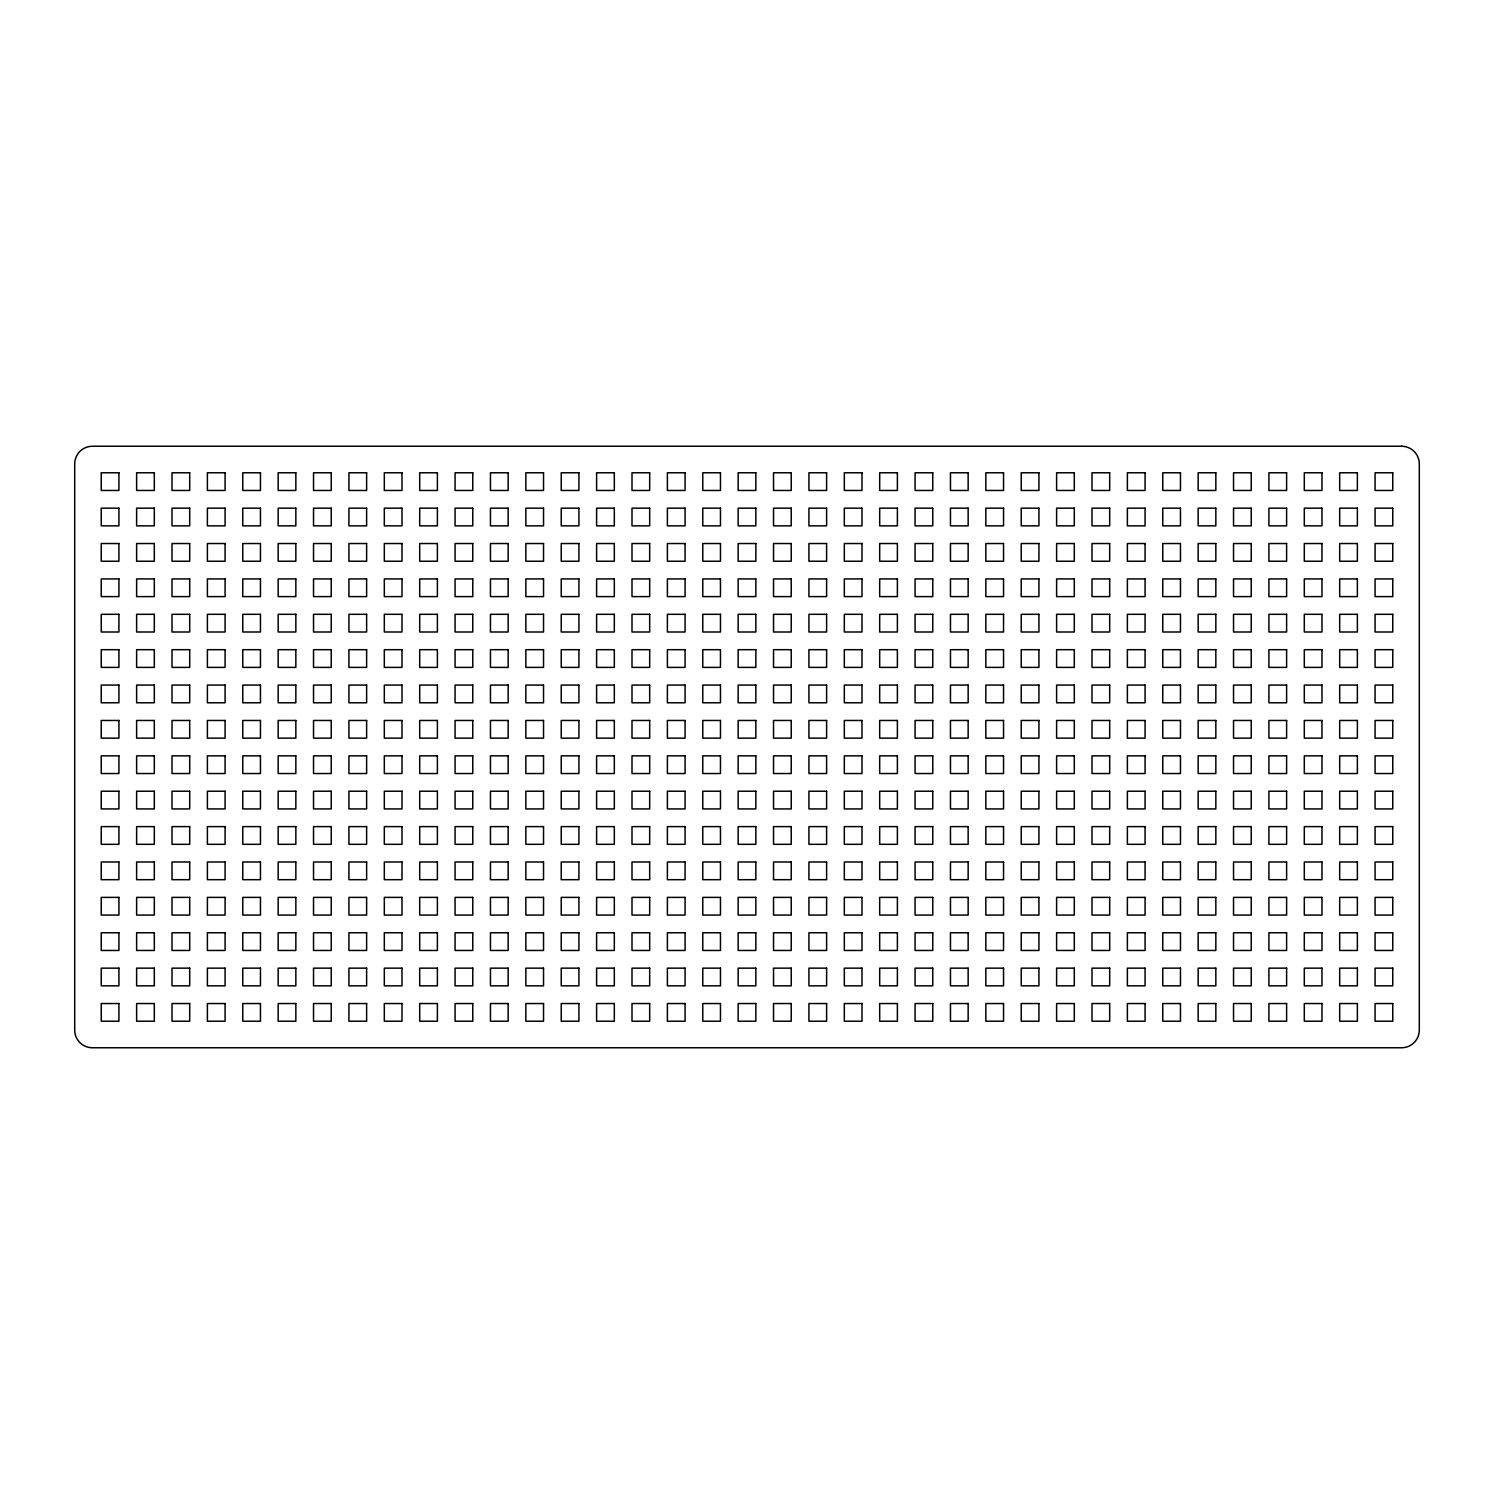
<?xml version="1.0" encoding="UTF-8"?>
<svg xmlns="http://www.w3.org/2000/svg" width="1494" height="1494" viewBox="0 0 1494 1494"><rect width="100%" height="100%" fill="white"/><g stroke="black" fill="none" stroke-linecap="round" stroke-linejoin="round"><path stroke-width="1.5" d="M1401.615 446.239L92.385 446.239A17.685 17.685 0 0 0 74.7 463.924L74.7 1030.076A17.685 17.685 0 0 0 92.385 1047.761L1401.615 1047.761A17.685 17.685 0 0 0 1419.3 1030.076L1419.3 463.924A17.685 17.685 0 0 0 1401.615 446.239M118.922 472.776L101.237 472.776L101.237 490.462L118.922 490.462L118.922 472.776M154.312 472.776L136.626 472.776L136.626 490.462L154.312 490.462L154.312 472.776M189.701 472.776L172.015 472.776L172.015 490.462L189.701 490.462L189.701 472.776M225.09 472.776L207.386 472.776L207.386 490.462L225.09 490.462L225.09 472.776M260.46 472.776L242.775 472.776L242.775 490.462L260.46 490.462L260.46 472.776M295.849 472.776L278.164 472.776L278.164 490.462L295.849 490.462L295.849 472.776M331.238 472.776L313.535 472.776L313.535 490.462L331.238 490.462L331.238 472.776M366.628 472.776L348.924 472.776L348.924 490.462L366.628 490.462L366.628 472.776M401.998 472.776L384.313 472.776L384.313 490.462L401.998 490.462L401.998 472.776M437.387 472.776L419.702 472.776L419.702 490.462L437.387 490.462L437.387 472.776M472.776 472.776L455.072 472.776L455.072 490.462L472.776 490.462L472.776 472.776M508.165 472.776L490.462 472.776L490.462 490.462L508.165 490.462L508.165 472.776M543.536 472.776L525.851 472.776L525.851 490.462L543.536 490.462L543.536 472.776M578.925 472.776L561.24 472.776L561.24 490.462L578.925 490.462L578.925 472.776M614.314 472.776L596.61 472.776L596.61 490.462L614.314 490.462L614.314 472.776M649.685 472.776L631.999 472.776L631.999 490.462L649.685 490.462L649.685 472.776M685.074 472.776L667.388 472.776L667.388 490.462L685.074 490.462L685.074 472.776M720.463 472.776L702.778 472.776L702.778 490.462L720.463 490.462L720.463 472.776M755.852 472.776L738.148 472.776L738.148 490.462L755.852 490.462L755.852 472.776M791.222 472.776L773.537 472.776L773.537 490.462L791.222 490.462L791.222 472.776M826.612 472.776L808.926 472.776L808.926 490.462L826.612 490.462L826.612 472.776M862.001 472.776L844.315 472.776L844.315 490.462L862.001 490.462L862.001 472.776M897.39 472.776L879.686 472.776L879.686 490.462L897.39 490.462L897.39 472.776M932.76 472.776L915.075 472.776L915.075 490.462L932.76 490.462L932.76 472.776M968.149 472.776L950.464 472.776L950.464 490.462L968.149 490.462L968.149 472.776M1003.538 472.776L985.835 472.776L985.835 490.462L1003.538 490.462L1003.538 472.776M1038.928 472.776L1021.224 472.776L1021.224 490.462L1038.928 490.462L1038.928 472.776M1074.298 472.776L1056.613 472.776L1056.613 490.462L1074.298 490.462L1074.298 472.776M1109.687 472.776L1092.002 472.776L1092.002 490.462L1109.687 490.462L1109.687 472.776M1145.076 472.776L1127.372 472.776L1127.372 490.462L1145.076 490.462L1145.076 472.776M1180.465 472.776L1162.762 472.776L1162.762 490.462L1180.465 490.462L1180.465 472.776M1215.836 472.776L1198.151 472.776L1198.151 490.462L1215.836 490.462L1215.836 472.776M1251.225 472.776L1233.54 472.776L1233.54 490.462L1251.225 490.462L1251.225 472.776M1286.614 472.776L1268.91 472.776L1268.91 490.462L1286.614 490.462L1286.614 472.776M1321.985 472.776L1304.299 472.776L1304.299 490.462L1321.985 490.462L1321.985 472.776M1357.374 472.776L1339.688 472.776L1339.688 490.462L1357.374 490.462L1357.374 472.776M1392.763 472.776L1375.078 472.776L1375.078 490.462L1392.763 490.462L1392.763 472.776M118.922 508.165L101.237 508.165L101.237 525.851L118.922 525.851L118.922 508.165M154.312 508.165L136.626 508.165L136.626 525.851L154.312 525.851L154.312 508.165M189.701 508.165L172.015 508.165L172.015 525.851L189.701 525.851L189.701 508.165M225.09 508.165L207.386 508.165L207.386 525.851L225.09 525.851L225.09 508.165M260.46 508.165L242.775 508.165L242.775 525.851L260.46 525.851L260.46 508.165M295.849 508.165L278.164 508.165L278.164 525.851L295.849 525.851L295.849 508.165M331.238 508.165L313.535 508.165L313.535 525.851L331.238 525.851L331.238 508.165M366.628 508.165L348.924 508.165L348.924 525.851L366.628 525.851L366.628 508.165M401.998 508.165L384.313 508.165L384.313 525.851L401.998 525.851L401.998 508.165M437.387 508.165L419.702 508.165L419.702 525.851L437.387 525.851L437.387 508.165M472.776 508.165L455.072 508.165L455.072 525.851L472.776 525.851L472.776 508.165M508.165 508.165L490.462 508.165L490.462 525.851L508.165 525.851L508.165 508.165M543.536 508.165L525.851 508.165L525.851 525.851L543.536 525.851L543.536 508.165M578.925 508.165L561.24 508.165L561.24 525.851L578.925 525.851L578.925 508.165M614.314 508.165L596.61 508.165L596.61 525.851L614.314 525.851L614.314 508.165M649.685 508.165L631.999 508.165L631.999 525.851L649.685 525.851L649.685 508.165M685.074 508.165L667.388 508.165L667.388 525.851L685.074 525.851L685.074 508.165M720.463 508.165L702.778 508.165L702.778 525.851L720.463 525.851L720.463 508.165M755.852 508.165L738.148 508.165L738.148 525.851L755.852 525.851L755.852 508.165M791.222 508.165L773.537 508.165L773.537 525.851L791.222 525.851L791.222 508.165M826.612 508.165L808.926 508.165L808.926 525.851L826.612 525.851L826.612 508.165M862.001 508.165L844.315 508.165L844.315 525.851L862.001 525.851L862.001 508.165M897.39 508.165L879.686 508.165L879.686 525.851L897.39 525.851L897.39 508.165M932.76 508.165L915.075 508.165L915.075 525.851L932.76 525.851L932.76 508.165M968.149 508.165L950.464 508.165L950.464 525.851L968.149 525.851L968.149 508.165M1003.538 508.165L985.835 508.165L985.835 525.851L1003.538 525.851L1003.538 508.165M1038.928 508.165L1021.224 508.165L1021.224 525.851L1038.928 525.851L1038.928 508.165M1074.298 508.165L1056.613 508.165L1056.613 525.851L1074.298 525.851L1074.298 508.165M1109.687 508.165L1092.002 508.165L1092.002 525.851L1109.687 525.851L1109.687 508.165M1145.076 508.165L1127.372 508.165L1127.372 525.851L1145.076 525.851L1145.076 508.165M1180.465 508.165L1162.762 508.165L1162.762 525.851L1180.465 525.851L1180.465 508.165M1215.836 508.165L1198.151 508.165L1198.151 525.851L1215.836 525.851L1215.836 508.165M1251.225 508.165L1233.54 508.165L1233.54 525.851L1251.225 525.851L1251.225 508.165M1286.614 508.165L1268.91 508.165L1268.91 525.851L1286.614 525.851L1286.614 508.165M1321.985 508.165L1304.299 508.165L1304.299 525.851L1321.985 525.851L1321.985 508.165M1357.374 508.165L1339.688 508.165L1339.688 525.851L1357.374 525.851L1357.374 508.165M1392.763 508.165L1375.078 508.165L1375.078 525.851L1392.763 525.851L1392.763 508.165M118.922 543.536L101.237 543.536L101.237 561.24L118.922 561.24L118.922 543.536M154.312 543.536L136.626 543.536L136.626 561.24L154.312 561.24L154.312 543.536M189.701 543.536L172.015 543.536L172.015 561.24L189.701 561.24L189.701 543.536M225.09 543.536L207.386 543.536L207.386 561.24L225.09 561.24L225.09 543.536M260.46 543.536L242.775 543.536L242.775 561.24L260.46 561.24L260.46 543.536M295.849 543.536L278.164 543.536L278.164 561.24L295.849 561.24L295.849 543.536M331.238 543.536L313.535 543.536L313.535 561.24L331.238 561.24L331.238 543.536M366.628 543.536L348.924 543.536L348.924 561.24L366.628 561.24L366.628 543.536M401.998 543.536L384.313 543.536L384.313 561.24L401.998 561.24L401.998 543.536M437.387 543.536L419.702 543.536L419.702 561.24L437.387 561.24L437.387 543.536M472.776 543.536L455.072 543.536L455.072 561.24L472.776 561.24L472.776 543.536M508.165 543.536L490.462 543.536L490.462 561.24L508.165 561.24L508.165 543.536M543.536 543.536L525.851 543.536L525.851 561.24L543.536 561.24L543.536 543.536M578.925 543.536L561.24 543.536L561.24 561.24L578.925 561.24L578.925 543.536M614.314 543.536L596.61 543.536L596.61 561.24L614.314 561.24L614.314 543.536M649.685 543.536L631.999 543.536L631.999 561.24L649.685 561.24L649.685 543.536M685.074 543.536L667.388 543.536L667.388 561.24L685.074 561.24L685.074 543.536M720.463 543.536L702.778 543.536L702.778 561.24L720.463 561.24L720.463 543.536M755.852 543.536L738.148 543.536L738.148 561.24L755.852 561.24L755.852 543.536M791.222 543.536L773.537 543.536L773.537 561.24L791.222 561.24L791.222 543.536M826.612 543.536L808.926 543.536L808.926 561.24L826.612 561.24L826.612 543.536M862.001 543.536L844.315 543.536L844.315 561.24L862.001 561.24L862.001 543.536M897.39 543.536L879.686 543.536L879.686 561.24L897.39 561.24L897.39 543.536M932.76 543.536L915.075 543.536L915.075 561.24L932.76 561.24L932.76 543.536M968.149 543.536L950.464 543.536L950.464 561.24L968.149 561.24L968.149 543.536M1003.538 543.536L985.835 543.536L985.835 561.24L1003.538 561.24L1003.538 543.536M1038.928 543.536L1021.224 543.536L1021.224 561.24L1038.928 561.24L1038.928 543.536M1074.298 543.536L1056.613 543.536L1056.613 561.24L1074.298 561.24L1074.298 543.536M1109.687 543.536L1092.002 543.536L1092.002 561.24L1109.687 561.24L1109.687 543.536M1145.076 543.536L1127.372 543.536L1127.372 561.24L1145.076 561.24L1145.076 543.536M1180.465 543.536L1162.762 543.536L1162.762 561.24L1180.465 561.24L1180.465 543.536M1215.836 543.536L1198.151 543.536L1198.151 561.24L1215.836 561.24L1215.836 543.536M1251.225 543.536L1233.54 543.536L1233.54 561.24L1251.225 561.24L1251.225 543.536M1286.614 543.536L1268.91 543.536L1268.91 561.24L1286.614 561.24L1286.614 543.536M1321.985 543.536L1304.299 543.536L1304.299 561.24L1321.985 561.24L1321.985 543.536M1357.374 543.536L1339.688 543.536L1339.688 561.24L1357.374 561.24L1357.374 543.536M1392.763 543.536L1375.078 543.536L1375.078 561.24L1392.763 561.24L1392.763 543.536M118.922 578.925L101.237 578.925L101.237 596.61L118.922 596.61L118.922 578.925M154.312 578.925L136.626 578.925L136.626 596.61L154.312 596.61L154.312 578.925M189.701 578.925L172.015 578.925L172.015 596.61L189.701 596.61L189.701 578.925M225.09 578.925L207.386 578.925L207.386 596.61L225.09 596.61L225.09 578.925M260.46 578.925L242.775 578.925L242.775 596.61L260.46 596.61L260.46 578.925M295.849 578.925L278.164 578.925L278.164 596.61L295.849 596.61L295.849 578.925M331.238 578.925L313.535 578.925L313.535 596.61L331.238 596.61L331.238 578.925M366.628 578.925L348.924 578.925L348.924 596.61L366.628 596.61L366.628 578.925M401.998 578.925L384.313 578.925L384.313 596.61L401.998 596.61L401.998 578.925M437.387 578.925L419.702 578.925L419.702 596.61L437.387 596.61L437.387 578.925M472.776 578.925L455.072 578.925L455.072 596.61L472.776 596.61L472.776 578.925M508.165 578.925L490.462 578.925L490.462 596.61L508.165 596.61L508.165 578.925M543.536 578.925L525.851 578.925L525.851 596.61L543.536 596.61L543.536 578.925M578.925 578.925L561.24 578.925L561.24 596.61L578.925 596.61L578.925 578.925M614.314 578.925L596.61 578.925L596.61 596.61L614.314 596.61L614.314 578.925M649.685 578.925L631.999 578.925L631.999 596.61L649.685 596.61L649.685 578.925M685.074 578.925L667.388 578.925L667.388 596.61L685.074 596.61L685.074 578.925M720.463 578.925L702.778 578.925L702.778 596.61L720.463 596.61L720.463 578.925M755.852 578.925L738.148 578.925L738.148 596.61L755.852 596.61L755.852 578.925M791.222 578.925L773.537 578.925L773.537 596.61L791.222 596.61L791.222 578.925M826.612 578.925L808.926 578.925L808.926 596.61L826.612 596.61L826.612 578.925M862.001 578.925L844.315 578.925L844.315 596.61L862.001 596.61L862.001 578.925M897.39 578.925L879.686 578.925L879.686 596.61L897.39 596.61L897.39 578.925M932.76 578.925L915.075 578.925L915.075 596.61L932.76 596.61L932.76 578.925M968.149 578.925L950.464 578.925L950.464 596.61L968.149 596.61L968.149 578.925M1003.538 578.925L985.835 578.925L985.835 596.61L1003.538 596.61L1003.538 578.925M1038.928 578.925L1021.224 578.925L1021.224 596.61L1038.928 596.61L1038.928 578.925M1074.298 578.925L1056.613 578.925L1056.613 596.61L1074.298 596.61L1074.298 578.925M1109.687 578.925L1092.002 578.925L1092.002 596.61L1109.687 596.61L1109.687 578.925M1145.076 578.925L1127.372 578.925L1127.372 596.61L1145.076 596.61L1145.076 578.925M1180.465 578.925L1162.762 578.925L1162.762 596.61L1180.465 596.61L1180.465 578.925M1215.836 578.925L1198.151 578.925L1198.151 596.61L1215.836 596.61L1215.836 578.925M1251.225 578.925L1233.54 578.925L1233.54 596.61L1251.225 596.61L1251.225 578.925M1286.614 578.925L1268.91 578.925L1268.91 596.61L1286.614 596.61L1286.614 578.925M1321.985 578.925L1304.299 578.925L1304.299 596.61L1321.985 596.61L1321.985 578.925M1357.374 578.925L1339.688 578.925L1339.688 596.61L1357.374 596.61L1357.374 578.925M1392.763 578.925L1375.078 578.925L1375.078 596.61L1392.763 596.61L1392.763 578.925M118.922 614.314L101.237 614.314L101.237 631.999L118.922 631.999L118.922 614.314M154.312 614.314L136.626 614.314L136.626 631.999L154.312 631.999L154.312 614.314M189.701 614.314L172.015 614.314L172.015 631.999L189.701 631.999L189.701 614.314M225.09 614.314L207.386 614.314L207.386 631.999L225.09 631.999L225.09 614.314M260.46 614.314L242.775 614.314L242.775 631.999L260.46 631.999L260.46 614.314M295.849 614.314L278.164 614.314L278.164 631.999L295.849 631.999L295.849 614.314M331.238 614.314L313.535 614.314L313.535 631.999L331.238 631.999L331.238 614.314M366.628 614.314L348.924 614.314L348.924 631.999L366.628 631.999L366.628 614.314M401.998 614.314L384.313 614.314L384.313 631.999L401.998 631.999L401.998 614.314M437.387 614.314L419.702 614.314L419.702 631.999L437.387 631.999L437.387 614.314M472.776 614.314L455.072 614.314L455.072 631.999L472.776 631.999L472.776 614.314M508.165 614.314L490.462 614.314L490.462 631.999L508.165 631.999L508.165 614.314M543.536 614.314L525.851 614.314L525.851 631.999L543.536 631.999L543.536 614.314M578.925 614.314L561.24 614.314L561.24 631.999L578.925 631.999L578.925 614.314M614.314 614.314L596.61 614.314L596.61 631.999L614.314 631.999L614.314 614.314M649.685 614.314L631.999 614.314L631.999 631.999L649.685 631.999L649.685 614.314M685.074 614.314L667.388 614.314L667.388 631.999L685.074 631.999L685.074 614.314M720.463 614.314L702.778 614.314L702.778 631.999L720.463 631.999L720.463 614.314M755.852 614.314L738.148 614.314L738.148 631.999L755.852 631.999L755.852 614.314M791.222 614.314L773.537 614.314L773.537 631.999L791.222 631.999L791.222 614.314M826.612 614.314L808.926 614.314L808.926 631.999L826.612 631.999L826.612 614.314M862.001 614.314L844.315 614.314L844.315 631.999L862.001 631.999L862.001 614.314M897.39 614.314L879.686 614.314L879.686 631.999L897.39 631.999L897.39 614.314M932.76 614.314L915.075 614.314L915.075 631.999L932.76 631.999L932.76 614.314M968.149 614.314L950.464 614.314L950.464 631.999L968.149 631.999L968.149 614.314M1003.538 614.314L985.835 614.314L985.835 631.999L1003.538 631.999L1003.538 614.314M1038.928 614.314L1021.224 614.314L1021.224 631.999L1038.928 631.999L1038.928 614.314M1074.298 614.314L1056.613 614.314L1056.613 631.999L1074.298 631.999L1074.298 614.314M1109.687 614.314L1092.002 614.314L1092.002 631.999L1109.687 631.999L1109.687 614.314M1145.076 614.314L1127.372 614.314L1127.372 631.999L1145.076 631.999L1145.076 614.314M1180.465 614.314L1162.762 614.314L1162.762 631.999L1180.465 631.999L1180.465 614.314M1215.836 614.314L1198.151 614.314L1198.151 631.999L1215.836 631.999L1215.836 614.314M1251.225 614.314L1233.54 614.314L1233.54 631.999L1251.225 631.999L1251.225 614.314M1286.614 614.314L1268.91 614.314L1268.91 631.999L1286.614 631.999L1286.614 614.314M1321.985 614.314L1304.299 614.314L1304.299 631.999L1321.985 631.999L1321.985 614.314M1357.374 614.314L1339.688 614.314L1339.688 631.999L1357.374 631.999L1357.374 614.314M1392.763 614.314L1375.078 614.314L1375.078 631.999L1392.763 631.999L1392.763 614.314M118.922 649.685L101.237 649.685L101.237 667.388L118.922 667.388L118.922 649.685M154.312 649.685L136.626 649.685L136.626 667.388L154.312 667.388L154.312 649.685M189.701 649.685L172.015 649.685L172.015 667.388L189.701 667.388L189.701 649.685M225.09 649.685L207.386 649.685L207.386 667.388L225.09 667.388L225.09 649.685M260.46 649.685L242.775 649.685L242.775 667.388L260.46 667.388L260.46 649.685M295.849 649.685L278.164 649.685L278.164 667.388L295.849 667.388L295.849 649.685M331.238 649.685L313.535 649.685L313.535 667.388L331.238 667.388L331.238 649.685M366.628 649.685L348.924 649.685L348.924 667.388L366.628 667.388L366.628 649.685M401.998 649.685L384.313 649.685L384.313 667.388L401.998 667.388L401.998 649.685M437.387 649.685L419.702 649.685L419.702 667.388L437.387 667.388L437.387 649.685M472.776 649.685L455.072 649.685L455.072 667.388L472.776 667.388L472.776 649.685M508.165 649.685L490.462 649.685L490.462 667.388L508.165 667.388L508.165 649.685M543.536 649.685L525.851 649.685L525.851 667.388L543.536 667.388L543.536 649.685M578.925 649.685L561.24 649.685L561.24 667.388L578.925 667.388L578.925 649.685M614.314 649.685L596.61 649.685L596.61 667.388L614.314 667.388L614.314 649.685M649.685 649.685L631.999 649.685L631.999 667.388L649.685 667.388L649.685 649.685M685.074 649.685L667.388 649.685L667.388 667.388L685.074 667.388L685.074 649.685M720.463 649.685L702.778 649.685L702.778 667.388L720.463 667.388L720.463 649.685M755.852 649.685L738.148 649.685L738.148 667.388L755.852 667.388L755.852 649.685M791.222 649.685L773.537 649.685L773.537 667.388L791.222 667.388L791.222 649.685M826.612 649.685L808.926 649.685L808.926 667.388L826.612 667.388L826.612 649.685M862.001 649.685L844.315 649.685L844.315 667.388L862.001 667.388L862.001 649.685M897.39 649.685L879.686 649.685L879.686 667.388L897.39 667.388L897.39 649.685M932.76 649.685L915.075 649.685L915.075 667.388L932.76 667.388L932.76 649.685M968.149 649.685L950.464 649.685L950.464 667.388L968.149 667.388L968.149 649.685M1003.538 649.685L985.835 649.685L985.835 667.388L1003.538 667.388L1003.538 649.685M1038.928 649.685L1021.224 649.685L1021.224 667.388L1038.928 667.388L1038.928 649.685M1074.298 649.685L1056.613 649.685L1056.613 667.388L1074.298 667.388L1074.298 649.685M1109.687 649.685L1092.002 649.685L1092.002 667.388L1109.687 667.388L1109.687 649.685M1145.076 649.685L1127.372 649.685L1127.372 667.388L1145.076 667.388L1145.076 649.685M1180.465 649.685L1162.762 649.685L1162.762 667.388L1180.465 667.388L1180.465 649.685M1215.836 649.685L1198.151 649.685L1198.151 667.388L1215.836 667.388L1215.836 649.685M1251.225 649.685L1233.54 649.685L1233.54 667.388L1251.225 667.388L1251.225 649.685M1286.614 649.685L1268.91 649.685L1268.91 667.388L1286.614 667.388L1286.614 649.685M1321.985 649.685L1304.299 649.685L1304.299 667.388L1321.985 667.388L1321.985 649.685M1357.374 649.685L1339.688 649.685L1339.688 667.388L1357.374 667.388L1357.374 649.685M1392.763 649.685L1375.078 649.685L1375.078 667.388L1392.763 667.388L1392.763 649.685M118.922 685.074L101.237 685.074L101.237 702.778L118.922 702.778L118.922 685.074M154.312 685.074L136.626 685.074L136.626 702.778L154.312 702.778L154.312 685.074M189.701 685.074L172.015 685.074L172.015 702.778L189.701 702.778L189.701 685.074M225.09 685.074L207.386 685.074L207.386 702.778L225.09 702.778L225.09 685.074M260.46 685.074L242.775 685.074L242.775 702.778L260.46 702.778L260.46 685.074M295.849 685.074L278.164 685.074L278.164 702.778L295.849 702.778L295.849 685.074M331.238 685.074L313.535 685.074L313.535 702.778L331.238 702.778L331.238 685.074M366.628 685.074L348.924 685.074L348.924 702.778L366.628 702.778L366.628 685.074M401.998 685.074L384.313 685.074L384.313 702.778L401.998 702.778L401.998 685.074M437.387 685.074L419.702 685.074L419.702 702.778L437.387 702.778L437.387 685.074M472.776 685.074L455.072 685.074L455.072 702.778L472.776 702.778L472.776 685.074M508.165 685.074L490.462 685.074L490.462 702.778L508.165 702.778L508.165 685.074M543.536 685.074L525.851 685.074L525.851 702.778L543.536 702.778L543.536 685.074M578.925 685.074L561.24 685.074L561.24 702.778L578.925 702.778L578.925 685.074M614.314 685.074L596.61 685.074L596.61 702.778L614.314 702.778L614.314 685.074M649.685 685.074L631.999 685.074L631.999 702.778L649.685 702.778L649.685 685.074M685.074 685.074L667.388 685.074L667.388 702.778L685.074 702.778L685.074 685.074M720.463 685.074L702.778 685.074L702.778 702.778L720.463 702.778L720.463 685.074M755.852 685.074L738.148 685.074L738.148 702.778L755.852 702.778L755.852 685.074M791.222 685.074L773.537 685.074L773.537 702.778L791.222 702.778L791.222 685.074M826.612 685.074L808.926 685.074L808.926 702.778L826.612 702.778L826.612 685.074M862.001 685.074L844.315 685.074L844.315 702.778L862.001 702.778L862.001 685.074M897.39 685.074L879.686 685.074L879.686 702.778L897.39 702.778L897.39 685.074M932.76 685.074L915.075 685.074L915.075 702.778L932.76 702.778L932.76 685.074M968.149 685.074L950.464 685.074L950.464 702.778L968.149 702.778L968.149 685.074M1003.538 685.074L985.835 685.074L985.835 702.778L1003.538 702.778L1003.538 685.074M1038.928 685.074L1021.224 685.074L1021.224 702.778L1038.928 702.778L1038.928 685.074M1074.298 685.074L1056.613 685.074L1056.613 702.778L1074.298 702.778L1074.298 685.074M1109.687 685.074L1092.002 685.074L1092.002 702.778L1109.687 702.778L1109.687 685.074M1145.076 685.074L1127.372 685.074L1127.372 702.778L1145.076 702.778L1145.076 685.074M1180.465 685.074L1162.762 685.074L1162.762 702.778L1180.465 702.778L1180.465 685.074M1215.836 685.074L1198.151 685.074L1198.151 702.778L1215.836 702.778L1215.836 685.074M1251.225 685.074L1233.54 685.074L1233.54 702.778L1251.225 702.778L1251.225 685.074M1286.614 685.074L1268.91 685.074L1268.91 702.778L1286.614 702.778L1286.614 685.074M1321.985 685.074L1304.299 685.074L1304.299 702.778L1321.985 702.778L1321.985 685.074M1357.374 685.074L1339.688 685.074L1339.688 702.778L1357.374 702.778L1357.374 685.074M1392.763 685.074L1375.078 685.074L1375.078 702.778L1392.763 702.778L1392.763 685.074M118.922 720.463L101.237 720.463L101.237 738.148L118.922 738.148L118.922 720.463M154.312 720.463L136.626 720.463L136.626 738.148L154.312 738.148L154.312 720.463M189.701 720.463L172.015 720.463L172.015 738.148L189.701 738.148L189.701 720.463M225.09 720.463L207.386 720.463L207.386 738.148L225.09 738.148L225.09 720.463M260.46 720.463L242.775 720.463L242.775 738.148L260.46 738.148L260.46 720.463M295.849 720.463L278.164 720.463L278.164 738.148L295.849 738.148L295.849 720.463M331.238 720.463L313.535 720.463L313.535 738.148L331.238 738.148L331.238 720.463M366.628 720.463L348.924 720.463L348.924 738.148L366.628 738.148L366.628 720.463M401.998 720.463L384.313 720.463L384.313 738.148L401.998 738.148L401.998 720.463M437.387 720.463L419.702 720.463L419.702 738.148L437.387 738.148L437.387 720.463M472.776 720.463L455.072 720.463L455.072 738.148L472.776 738.148L472.776 720.463M508.165 720.463L490.462 720.463L490.462 738.148L508.165 738.148L508.165 720.463M543.536 720.463L525.851 720.463L525.851 738.148L543.536 738.148L543.536 720.463M578.925 720.463L561.24 720.463L561.24 738.148L578.925 738.148L578.925 720.463M614.314 720.463L596.61 720.463L596.61 738.148L614.314 738.148L614.314 720.463M649.685 720.463L631.999 720.463L631.999 738.148L649.685 738.148L649.685 720.463M685.074 720.463L667.388 720.463L667.388 738.148L685.074 738.148L685.074 720.463M720.463 720.463L702.778 720.463L702.778 738.148L720.463 738.148L720.463 720.463M755.852 720.463L738.148 720.463L738.148 738.148L755.852 738.148L755.852 720.463M791.222 720.463L773.537 720.463L773.537 738.148L791.222 738.148L791.222 720.463M826.612 720.463L808.926 720.463L808.926 738.148L826.612 738.148L826.612 720.463M862.001 720.463L844.315 720.463L844.315 738.148L862.001 738.148L862.001 720.463M897.39 720.463L879.686 720.463L879.686 738.148L897.39 738.148L897.39 720.463M932.76 720.463L915.075 720.463L915.075 738.148L932.76 738.148L932.76 720.463M968.149 720.463L950.464 720.463L950.464 738.148L968.149 738.148L968.149 720.463M1003.538 720.463L985.835 720.463L985.835 738.148L1003.538 738.148L1003.538 720.463M1038.928 720.463L1021.224 720.463L1021.224 738.148L1038.928 738.148L1038.928 720.463M1074.298 720.463L1056.613 720.463L1056.613 738.148L1074.298 738.148L1074.298 720.463M1109.687 720.463L1092.002 720.463L1092.002 738.148L1109.687 738.148L1109.687 720.463M1145.076 720.463L1127.372 720.463L1127.372 738.148L1145.076 738.148L1145.076 720.463M1180.465 720.463L1162.762 720.463L1162.762 738.148L1180.465 738.148L1180.465 720.463M1215.836 720.463L1198.151 720.463L1198.151 738.148L1215.836 738.148L1215.836 720.463M1251.225 720.463L1233.54 720.463L1233.54 738.148L1251.225 738.148L1251.225 720.463M1286.614 720.463L1268.91 720.463L1268.91 738.148L1286.614 738.148L1286.614 720.463M1321.985 720.463L1304.299 720.463L1304.299 738.148L1321.985 738.148L1321.985 720.463M1357.374 720.463L1339.688 720.463L1339.688 738.148L1357.374 738.148L1357.374 720.463M1392.763 720.463L1375.078 720.463L1375.078 738.148L1392.763 738.148L1392.763 720.463M118.922 755.852L101.237 755.852L101.237 773.537L118.922 773.537L118.922 755.852M154.312 755.852L136.626 755.852L136.626 773.537L154.312 773.537L154.312 755.852M189.701 755.852L172.015 755.852L172.015 773.537L189.701 773.537L189.701 755.852M225.09 755.852L207.386 755.852L207.386 773.537L225.09 773.537L225.09 755.852M260.46 755.852L242.775 755.852L242.775 773.537L260.46 773.537L260.46 755.852M295.849 755.852L278.164 755.852L278.164 773.537L295.849 773.537L295.849 755.852M331.238 755.852L313.535 755.852L313.535 773.537L331.238 773.537L331.238 755.852M366.628 755.852L348.924 755.852L348.924 773.537L366.628 773.537L366.628 755.852M401.998 755.852L384.313 755.852L384.313 773.537L401.998 773.537L401.998 755.852M437.387 755.852L419.702 755.852L419.702 773.537L437.387 773.537L437.387 755.852M472.776 755.852L455.072 755.852L455.072 773.537L472.776 773.537L472.776 755.852M508.165 755.852L490.462 755.852L490.462 773.537L508.165 773.537L508.165 755.852M543.536 755.852L525.851 755.852L525.851 773.537L543.536 773.537L543.536 755.852M578.925 755.852L561.24 755.852L561.24 773.537L578.925 773.537L578.925 755.852M614.314 755.852L596.61 755.852L596.61 773.537L614.314 773.537L614.314 755.852M649.685 755.852L631.999 755.852L631.999 773.537L649.685 773.537L649.685 755.852M685.074 755.852L667.388 755.852L667.388 773.537L685.074 773.537L685.074 755.852M720.463 755.852L702.778 755.852L702.778 773.537L720.463 773.537L720.463 755.852M755.852 755.852L738.148 755.852L738.148 773.537L755.852 773.537L755.852 755.852M791.222 755.852L773.537 755.852L773.537 773.537L791.222 773.537L791.222 755.852M826.612 755.852L808.926 755.852L808.926 773.537L826.612 773.537L826.612 755.852M862.001 755.852L844.315 755.852L844.315 773.537L862.001 773.537L862.001 755.852M897.39 755.852L879.686 755.852L879.686 773.537L897.39 773.537L897.39 755.852M932.76 755.852L915.075 755.852L915.075 773.537L932.76 773.537L932.76 755.852M968.149 755.852L950.464 755.852L950.464 773.537L968.149 773.537L968.149 755.852M1003.538 755.852L985.835 755.852L985.835 773.537L1003.538 773.537L1003.538 755.852M1038.928 755.852L1021.224 755.852L1021.224 773.537L1038.928 773.537L1038.928 755.852M1074.298 755.852L1056.613 755.852L1056.613 773.537L1074.298 773.537L1074.298 755.852M1109.687 755.852L1092.002 755.852L1092.002 773.537L1109.687 773.537L1109.687 755.852M1145.076 755.852L1127.372 755.852L1127.372 773.537L1145.076 773.537L1145.076 755.852M1180.465 755.852L1162.762 755.852L1162.762 773.537L1180.465 773.537L1180.465 755.852M1215.836 755.852L1198.151 755.852L1198.151 773.537L1215.836 773.537L1215.836 755.852M1251.225 755.852L1233.54 755.852L1233.54 773.537L1251.225 773.537L1251.225 755.852M1286.614 755.852L1268.91 755.852L1268.91 773.537L1286.614 773.537L1286.614 755.852M1321.985 755.852L1304.299 755.852L1304.299 773.537L1321.985 773.537L1321.985 755.852M1357.374 755.852L1339.688 755.852L1339.688 773.537L1357.374 773.537L1357.374 755.852M1392.763 755.852L1375.078 755.852L1375.078 773.537L1392.763 773.537L1392.763 755.852M118.922 791.222L101.237 791.222L101.237 808.926L118.922 808.926L118.922 791.222M154.312 791.222L136.626 791.222L136.626 808.926L154.312 808.926L154.312 791.222M189.701 791.222L172.015 791.222L172.015 808.926L189.701 808.926L189.701 791.222M225.09 791.222L207.386 791.222L207.386 808.926L225.09 808.926L225.09 791.222M260.46 791.222L242.775 791.222L242.775 808.926L260.46 808.926L260.46 791.222M295.849 791.222L278.164 791.222L278.164 808.926L295.849 808.926L295.849 791.222M331.238 791.222L313.535 791.222L313.535 808.926L331.238 808.926L331.238 791.222M366.628 791.222L348.924 791.222L348.924 808.926L366.628 808.926L366.628 791.222M401.998 791.222L384.313 791.222L384.313 808.926L401.998 808.926L401.998 791.222M437.387 791.222L419.702 791.222L419.702 808.926L437.387 808.926L437.387 791.222M472.776 791.222L455.072 791.222L455.072 808.926L472.776 808.926L472.776 791.222M508.165 791.222L490.462 791.222L490.462 808.926L508.165 808.926L508.165 791.222M543.536 791.222L525.851 791.222L525.851 808.926L543.536 808.926L543.536 791.222M578.925 791.222L561.24 791.222L561.24 808.926L578.925 808.926L578.925 791.222M614.314 791.222L596.61 791.222L596.61 808.926L614.314 808.926L614.314 791.222M649.685 791.222L631.999 791.222L631.999 808.926L649.685 808.926L649.685 791.222M685.074 791.222L667.388 791.222L667.388 808.926L685.074 808.926L685.074 791.222M720.463 791.222L702.778 791.222L702.778 808.926L720.463 808.926L720.463 791.222M755.852 791.222L738.148 791.222L738.148 808.926L755.852 808.926L755.852 791.222M791.222 791.222L773.537 791.222L773.537 808.926L791.222 808.926L791.222 791.222M826.612 791.222L808.926 791.222L808.926 808.926L826.612 808.926L826.612 791.222M862.001 791.222L844.315 791.222L844.315 808.926L862.001 808.926L862.001 791.222M897.39 791.222L879.686 791.222L879.686 808.926L897.39 808.926L897.39 791.222M932.76 791.222L915.075 791.222L915.075 808.926L932.76 808.926L932.76 791.222M968.149 791.222L950.464 791.222L950.464 808.926L968.149 808.926L968.149 791.222M1003.538 791.222L985.835 791.222L985.835 808.926L1003.538 808.926L1003.538 791.222M1038.928 791.222L1021.224 791.222L1021.224 808.926L1038.928 808.926L1038.928 791.222M1074.298 791.222L1056.613 791.222L1056.613 808.926L1074.298 808.926L1074.298 791.222M1109.687 791.222L1092.002 791.222L1092.002 808.926L1109.687 808.926L1109.687 791.222M1145.076 791.222L1127.372 791.222L1127.372 808.926L1145.076 808.926L1145.076 791.222M1180.465 791.222L1162.762 791.222L1162.762 808.926L1180.465 808.926L1180.465 791.222M1215.836 791.222L1198.151 791.222L1198.151 808.926L1215.836 808.926L1215.836 791.222M1251.225 791.222L1233.54 791.222L1233.54 808.926L1251.225 808.926L1251.225 791.222M1286.614 791.222L1268.91 791.222L1268.91 808.926L1286.614 808.926L1286.614 791.222M1321.985 791.222L1304.299 791.222L1304.299 808.926L1321.985 808.926L1321.985 791.222M1357.374 791.222L1339.688 791.222L1339.688 808.926L1357.374 808.926L1357.374 791.222M1392.763 791.222L1375.078 791.222L1375.078 808.926L1392.763 808.926L1392.763 791.222M118.922 826.612L101.237 826.612L101.237 844.315L118.922 844.315L118.922 826.612M154.312 826.612L136.626 826.612L136.626 844.315L154.312 844.315L154.312 826.612M189.701 826.612L172.015 826.612L172.015 844.315L189.701 844.315L189.701 826.612M225.09 826.612L207.386 826.612L207.386 844.315L225.09 844.315L225.09 826.612M260.46 826.612L242.775 826.612L242.775 844.315L260.46 844.315L260.46 826.612M295.849 826.612L278.164 826.612L278.164 844.315L295.849 844.315L295.849 826.612M331.238 826.612L313.535 826.612L313.535 844.315L331.238 844.315L331.238 826.612M366.628 826.612L348.924 826.612L348.924 844.315L366.628 844.315L366.628 826.612M401.998 826.612L384.313 826.612L384.313 844.315L401.998 844.315L401.998 826.612M437.387 826.612L419.702 826.612L419.702 844.315L437.387 844.315L437.387 826.612M472.776 826.612L455.072 826.612L455.072 844.315L472.776 844.315L472.776 826.612M508.165 826.612L490.462 826.612L490.462 844.315L508.165 844.315L508.165 826.612M543.536 826.612L525.851 826.612L525.851 844.315L543.536 844.315L543.536 826.612M578.925 826.612L561.24 826.612L561.24 844.315L578.925 844.315L578.925 826.612M614.314 826.612L596.61 826.612L596.61 844.315L614.314 844.315L614.314 826.612M649.685 826.612L631.999 826.612L631.999 844.315L649.685 844.315L649.685 826.612M685.074 826.612L667.388 826.612L667.388 844.315L685.074 844.315L685.074 826.612M720.463 826.612L702.778 826.612L702.778 844.315L720.463 844.315L720.463 826.612M755.852 826.612L738.148 826.612L738.148 844.315L755.852 844.315L755.852 826.612M791.222 826.612L773.537 826.612L773.537 844.315L791.222 844.315L791.222 826.612M826.612 826.612L808.926 826.612L808.926 844.315L826.612 844.315L826.612 826.612M862.001 826.612L844.315 826.612L844.315 844.315L862.001 844.315L862.001 826.612M897.39 826.612L879.686 826.612L879.686 844.315L897.39 844.315L897.39 826.612M932.76 826.612L915.075 826.612L915.075 844.315L932.76 844.315L932.76 826.612M968.149 826.612L950.464 826.612L950.464 844.315L968.149 844.315L968.149 826.612M1003.538 826.612L985.835 826.612L985.835 844.315L1003.538 844.315L1003.538 826.612M1038.928 826.612L1021.224 826.612L1021.224 844.315L1038.928 844.315L1038.928 826.612M1074.298 826.612L1056.613 826.612L1056.613 844.315L1074.298 844.315L1074.298 826.612M1109.687 826.612L1092.002 826.612L1092.002 844.315L1109.687 844.315L1109.687 826.612M1145.076 826.612L1127.372 826.612L1127.372 844.315L1145.076 844.315L1145.076 826.612M1180.465 826.612L1162.762 826.612L1162.762 844.315L1180.465 844.315L1180.465 826.612M1215.836 826.612L1198.151 826.612L1198.151 844.315L1215.836 844.315L1215.836 826.612M1251.225 826.612L1233.54 826.612L1233.54 844.315L1251.225 844.315L1251.225 826.612M1286.614 826.612L1268.91 826.612L1268.91 844.315L1286.614 844.315L1286.614 826.612M1321.985 826.612L1304.299 826.612L1304.299 844.315L1321.985 844.315L1321.985 826.612M1357.374 826.612L1339.688 826.612L1339.688 844.315L1357.374 844.315L1357.374 826.612M1392.763 826.612L1375.078 826.612L1375.078 844.315L1392.763 844.315L1392.763 826.612M118.922 862.001L101.237 862.001L101.237 879.686L118.922 879.686L118.922 862.001M154.312 862.001L136.626 862.001L136.626 879.686L154.312 879.686L154.312 862.001M189.701 862.001L172.015 862.001L172.015 879.686L189.701 879.686L189.701 862.001M225.09 862.001L207.386 862.001L207.386 879.686L225.09 879.686L225.09 862.001M260.46 862.001L242.775 862.001L242.775 879.686L260.46 879.686L260.46 862.001M295.849 862.001L278.164 862.001L278.164 879.686L295.849 879.686L295.849 862.001M331.238 862.001L313.535 862.001L313.535 879.686L331.238 879.686L331.238 862.001M366.628 862.001L348.924 862.001L348.924 879.686L366.628 879.686L366.628 862.001M401.998 862.001L384.313 862.001L384.313 879.686L401.998 879.686L401.998 862.001M437.387 862.001L419.702 862.001L419.702 879.686L437.387 879.686L437.387 862.001M472.776 862.001L455.072 862.001L455.072 879.686L472.776 879.686L472.776 862.001M508.165 862.001L490.462 862.001L490.462 879.686L508.165 879.686L508.165 862.001M543.536 862.001L525.851 862.001L525.851 879.686L543.536 879.686L543.536 862.001M578.925 862.001L561.24 862.001L561.24 879.686L578.925 879.686L578.925 862.001M614.314 862.001L596.61 862.001L596.61 879.686L614.314 879.686L614.314 862.001M649.685 862.001L631.999 862.001L631.999 879.686L649.685 879.686L649.685 862.001M685.074 862.001L667.388 862.001L667.388 879.686L685.074 879.686L685.074 862.001M720.463 862.001L702.778 862.001L702.778 879.686L720.463 879.686L720.463 862.001M755.852 862.001L738.148 862.001L738.148 879.686L755.852 879.686L755.852 862.001M791.222 862.001L773.537 862.001L773.537 879.686L791.222 879.686L791.222 862.001M826.612 862.001L808.926 862.001L808.926 879.686L826.612 879.686L826.612 862.001M862.001 862.001L844.315 862.001L844.315 879.686L862.001 879.686L862.001 862.001M897.39 862.001L879.686 862.001L879.686 879.686L897.39 879.686L897.39 862.001M932.76 862.001L915.075 862.001L915.075 879.686L932.76 879.686L932.76 862.001M968.149 862.001L950.464 862.001L950.464 879.686L968.149 879.686L968.149 862.001M1003.538 862.001L985.835 862.001L985.835 879.686L1003.538 879.686L1003.538 862.001M1038.928 862.001L1021.224 862.001L1021.224 879.686L1038.928 879.686L1038.928 862.001M1074.298 862.001L1056.613 862.001L1056.613 879.686L1074.298 879.686L1074.298 862.001M1109.687 862.001L1092.002 862.001L1092.002 879.686L1109.687 879.686L1109.687 862.001M1145.076 862.001L1127.372 862.001L1127.372 879.686L1145.076 879.686L1145.076 862.001M1180.465 862.001L1162.762 862.001L1162.762 879.686L1180.465 879.686L1180.465 862.001M1215.836 862.001L1198.151 862.001L1198.151 879.686L1215.836 879.686L1215.836 862.001M1251.225 862.001L1233.54 862.001L1233.54 879.686L1251.225 879.686L1251.225 862.001M1286.614 862.001L1268.91 862.001L1268.91 879.686L1286.614 879.686L1286.614 862.001M1321.985 862.001L1304.299 862.001L1304.299 879.686L1321.985 879.686L1321.985 862.001M1357.374 862.001L1339.688 862.001L1339.688 879.686L1357.374 879.686L1357.374 862.001M1392.763 862.001L1375.078 862.001L1375.078 879.686L1392.763 879.686L1392.763 862.001M118.922 897.39L101.237 897.39L101.237 915.075L118.922 915.075L118.922 897.39M154.312 897.39L136.626 897.39L136.626 915.075L154.312 915.075L154.312 897.39M189.701 897.39L172.015 897.39L172.015 915.075L189.701 915.075L189.701 897.39M225.09 897.39L207.386 897.39L207.386 915.075L225.09 915.075L225.09 897.39M260.46 897.39L242.775 897.39L242.775 915.075L260.46 915.075L260.46 897.39M295.849 897.39L278.164 897.39L278.164 915.075L295.849 915.075L295.849 897.39M331.238 897.39L313.535 897.39L313.535 915.075L331.238 915.075L331.238 897.39M366.628 897.39L348.924 897.39L348.924 915.075L366.628 915.075L366.628 897.39M401.998 897.39L384.313 897.39L384.313 915.075L401.998 915.075L401.998 897.39M437.387 897.39L419.702 897.39L419.702 915.075L437.387 915.075L437.387 897.39M472.776 897.39L455.072 897.39L455.072 915.075L472.776 915.075L472.776 897.39M508.165 897.39L490.462 897.39L490.462 915.075L508.165 915.075L508.165 897.39M543.536 897.39L525.851 897.39L525.851 915.075L543.536 915.075L543.536 897.39M578.925 897.39L561.24 897.39L561.24 915.075L578.925 915.075L578.925 897.39M614.314 897.39L596.61 897.39L596.61 915.075L614.314 915.075L614.314 897.39M649.685 897.39L631.999 897.39L631.999 915.075L649.685 915.075L649.685 897.39M685.074 897.39L667.388 897.39L667.388 915.075L685.074 915.075L685.074 897.39M720.463 897.39L702.778 897.39L702.778 915.075L720.463 915.075L720.463 897.39M755.852 897.39L738.148 897.39L738.148 915.075L755.852 915.075L755.852 897.39M791.222 897.39L773.537 897.39L773.537 915.075L791.222 915.075L791.222 897.39M826.612 897.39L808.926 897.39L808.926 915.075L826.612 915.075L826.612 897.39M862.001 897.39L844.315 897.39L844.315 915.075L862.001 915.075L862.001 897.39M897.39 897.39L879.686 897.39L879.686 915.075L897.39 915.075L897.39 897.39M932.76 897.39L915.075 897.39L915.075 915.075L932.76 915.075L932.76 897.39M968.149 897.39L950.464 897.39L950.464 915.075L968.149 915.075L968.149 897.39M1003.538 897.39L985.835 897.39L985.835 915.075L1003.538 915.075L1003.538 897.39M1038.928 897.39L1021.224 897.39L1021.224 915.075L1038.928 915.075L1038.928 897.39M1074.298 897.39L1056.613 897.39L1056.613 915.075L1074.298 915.075L1074.298 897.39M1109.687 897.39L1092.002 897.39L1092.002 915.075L1109.687 915.075L1109.687 897.39M1145.076 897.39L1127.372 897.39L1127.372 915.075L1145.076 915.075L1145.076 897.39M1180.465 897.39L1162.762 897.39L1162.762 915.075L1180.465 915.075L1180.465 897.39M1215.836 897.39L1198.151 897.39L1198.151 915.075L1215.836 915.075L1215.836 897.39M1251.225 897.39L1233.54 897.39L1233.54 915.075L1251.225 915.075L1251.225 897.39M1286.614 897.39L1268.91 897.39L1268.91 915.075L1286.614 915.075L1286.614 897.39M1321.985 897.39L1304.299 897.39L1304.299 915.075L1321.985 915.075L1321.985 897.39M1357.374 897.39L1339.688 897.39L1339.688 915.075L1357.374 915.075L1357.374 897.39M1392.763 897.39L1375.078 897.39L1375.078 915.075L1392.763 915.075L1392.763 897.39M118.922 932.76L101.237 932.76L101.237 950.464L118.922 950.464L118.922 932.76M154.312 932.76L136.626 932.76L136.626 950.464L154.312 950.464L154.312 932.76M189.701 932.76L172.015 932.76L172.015 950.464L189.701 950.464L189.701 932.76M225.09 932.76L207.386 932.76L207.386 950.464L225.09 950.464L225.09 932.76M260.46 932.76L242.775 932.76L242.775 950.464L260.46 950.464L260.46 932.76M295.849 932.76L278.164 932.76L278.164 950.464L295.849 950.464L295.849 932.76M331.238 932.76L313.535 932.76L313.535 950.464L331.238 950.464L331.238 932.76M366.628 932.76L348.924 932.76L348.924 950.464L366.628 950.464L366.628 932.76M401.998 932.76L384.313 932.76L384.313 950.464L401.998 950.464L401.998 932.76M437.387 932.76L419.702 932.76L419.702 950.464L437.387 950.464L437.387 932.76M472.776 932.76L455.072 932.76L455.072 950.464L472.776 950.464L472.776 932.76M508.165 932.76L490.462 932.76L490.462 950.464L508.165 950.464L508.165 932.76M543.536 932.76L525.851 932.76L525.851 950.464L543.536 950.464L543.536 932.76M578.925 932.76L561.24 932.76L561.24 950.464L578.925 950.464L578.925 932.76M614.314 932.76L596.61 932.76L596.61 950.464L614.314 950.464L614.314 932.76M649.685 932.76L631.999 932.76L631.999 950.464L649.685 950.464L649.685 932.76M685.074 932.76L667.388 932.76L667.388 950.464L685.074 950.464L685.074 932.76M720.463 932.76L702.778 932.76L702.778 950.464L720.463 950.464L720.463 932.76M755.852 932.76L738.148 932.76L738.148 950.464L755.852 950.464L755.852 932.76M791.222 932.76L773.537 932.76L773.537 950.464L791.222 950.464L791.222 932.76M826.612 932.76L808.926 932.76L808.926 950.464L826.612 950.464L826.612 932.76M862.001 932.76L844.315 932.76L844.315 950.464L862.001 950.464L862.001 932.76M897.39 932.76L879.686 932.76L879.686 950.464L897.39 950.464L897.39 932.76M932.76 932.76L915.075 932.76L915.075 950.464L932.76 950.464L932.76 932.76M968.149 932.76L950.464 932.76L950.464 950.464L968.149 950.464L968.149 932.76M1003.538 932.76L985.835 932.76L985.835 950.464L1003.538 950.464L1003.538 932.76M1038.928 932.76L1021.224 932.76L1021.224 950.464L1038.928 950.464L1038.928 932.76M1074.298 932.76L1056.613 932.76L1056.613 950.464L1074.298 950.464L1074.298 932.76M1109.687 932.76L1092.002 932.76L1092.002 950.464L1109.687 950.464L1109.687 932.76M1145.076 932.76L1127.372 932.76L1127.372 950.464L1145.076 950.464L1145.076 932.76M1180.465 932.76L1162.762 932.76L1162.762 950.464L1180.465 950.464L1180.465 932.76M1215.836 932.76L1198.151 932.76L1198.151 950.464L1215.836 950.464L1215.836 932.76M1251.225 932.76L1233.54 932.76L1233.54 950.464L1251.225 950.464L1251.225 932.76M1286.614 932.76L1268.91 932.76L1268.91 950.464L1286.614 950.464L1286.614 932.76M1321.985 932.76L1304.299 932.76L1304.299 950.464L1321.985 950.464L1321.985 932.76M1357.374 932.76L1339.688 932.76L1339.688 950.464L1357.374 950.464L1357.374 932.76M1392.763 932.76L1375.078 932.76L1375.078 950.464L1392.763 950.464L1392.763 932.76M118.922 968.149L101.237 968.149L101.237 985.835L118.922 985.835L118.922 968.149M154.312 968.149L136.626 968.149L136.626 985.835L154.312 985.835L154.312 968.149M189.701 968.149L172.015 968.149L172.015 985.835L189.701 985.835L189.701 968.149M225.09 968.149L207.386 968.149L207.386 985.835L225.09 985.835L225.09 968.149M260.46 968.149L242.775 968.149L242.775 985.835L260.46 985.835L260.46 968.149M295.849 968.149L278.164 968.149L278.164 985.835L295.849 985.835L295.849 968.149M331.238 968.149L313.535 968.149L313.535 985.835L331.238 985.835L331.238 968.149M366.628 968.149L348.924 968.149L348.924 985.835L366.628 985.835L366.628 968.149M401.998 968.149L384.313 968.149L384.313 985.835L401.998 985.835L401.998 968.149M437.387 968.149L419.702 968.149L419.702 985.835L437.387 985.835L437.387 968.149M472.776 968.149L455.072 968.149L455.072 985.835L472.776 985.835L472.776 968.149M508.165 968.149L490.462 968.149L490.462 985.835L508.165 985.835L508.165 968.149M543.536 968.149L525.851 968.149L525.851 985.835L543.536 985.835L543.536 968.149M578.925 968.149L561.24 968.149L561.24 985.835L578.925 985.835L578.925 968.149M614.314 968.149L596.61 968.149L596.61 985.835L614.314 985.835L614.314 968.149M649.685 968.149L631.999 968.149L631.999 985.835L649.685 985.835L649.685 968.149M685.074 968.149L667.388 968.149L667.388 985.835L685.074 985.835L685.074 968.149M720.463 968.149L702.778 968.149L702.778 985.835L720.463 985.835L720.463 968.149M755.852 968.149L738.148 968.149L738.148 985.835L755.852 985.835L755.852 968.149M791.222 968.149L773.537 968.149L773.537 985.835L791.222 985.835L791.222 968.149M826.612 968.149L808.926 968.149L808.926 985.835L826.612 985.835L826.612 968.149M862.001 968.149L844.315 968.149L844.315 985.835L862.001 985.835L862.001 968.149M897.39 968.149L879.686 968.149L879.686 985.835L897.39 985.835L897.39 968.149M932.76 968.149L915.075 968.149L915.075 985.835L932.76 985.835L932.76 968.149M968.149 968.149L950.464 968.149L950.464 985.835L968.149 985.835L968.149 968.149M1003.538 968.149L985.835 968.149L985.835 985.835L1003.538 985.835L1003.538 968.149M1038.928 968.149L1021.224 968.149L1021.224 985.835L1038.928 985.835L1038.928 968.149M1074.298 968.149L1056.613 968.149L1056.613 985.835L1074.298 985.835L1074.298 968.149M1109.687 968.149L1092.002 968.149L1092.002 985.835L1109.687 985.835L1109.687 968.149M1145.076 968.149L1127.372 968.149L1127.372 985.835L1145.076 985.835L1145.076 968.149M1180.465 968.149L1162.762 968.149L1162.762 985.835L1180.465 985.835L1180.465 968.149M1215.836 968.149L1198.151 968.149L1198.151 985.835L1215.836 985.835L1215.836 968.149M1251.225 968.149L1233.54 968.149L1233.54 985.835L1251.225 985.835L1251.225 968.149M1286.614 968.149L1268.91 968.149L1268.91 985.835L1286.614 985.835L1286.614 968.149M1321.985 968.149L1304.299 968.149L1304.299 985.835L1321.985 985.835L1321.985 968.149M1357.374 968.149L1339.688 968.149L1339.688 985.835L1357.374 985.835L1357.374 968.149M1392.763 968.149L1375.078 968.149L1375.078 985.835L1392.763 985.835L1392.763 968.149M118.922 1003.538L101.237 1003.538L101.237 1021.224L118.922 1021.224L118.922 1003.538M154.312 1003.538L136.626 1003.538L136.626 1021.224L154.312 1021.224L154.312 1003.538M189.701 1003.538L172.015 1003.538L172.015 1021.224L189.701 1021.224L189.701 1003.538M225.09 1003.538L207.386 1003.538L207.386 1021.224L225.09 1021.224L225.09 1003.538M260.46 1003.538L242.775 1003.538L242.775 1021.224L260.46 1021.224L260.46 1003.538M295.849 1003.538L278.164 1003.538L278.164 1021.224L295.849 1021.224L295.849 1003.538M331.238 1003.538L313.535 1003.538L313.535 1021.224L331.238 1021.224L331.238 1003.538M366.628 1003.538L348.924 1003.538L348.924 1021.224L366.628 1021.224L366.628 1003.538M401.998 1003.538L384.313 1003.538L384.313 1021.224L401.998 1021.224L401.998 1003.538M437.387 1003.538L419.702 1003.538L419.702 1021.224L437.387 1021.224L437.387 1003.538M472.776 1003.538L455.072 1003.538L455.072 1021.224L472.776 1021.224L472.776 1003.538M508.165 1003.538L490.462 1003.538L490.462 1021.224L508.165 1021.224L508.165 1003.538M543.536 1003.538L525.851 1003.538L525.851 1021.224L543.536 1021.224L543.536 1003.538M578.925 1003.538L561.24 1003.538L561.24 1021.224L578.925 1021.224L578.925 1003.538M614.314 1003.538L596.61 1003.538L596.61 1021.224L614.314 1021.224L614.314 1003.538M649.685 1003.538L631.999 1003.538L631.999 1021.224L649.685 1021.224L649.685 1003.538M685.074 1003.538L667.388 1003.538L667.388 1021.224L685.074 1021.224L685.074 1003.538M720.463 1003.538L702.778 1003.538L702.778 1021.224L720.463 1021.224L720.463 1003.538M755.852 1003.538L738.148 1003.538L738.148 1021.224L755.852 1021.224L755.852 1003.538M791.222 1003.538L773.537 1003.538L773.537 1021.224L791.222 1021.224L791.222 1003.538M826.612 1003.538L808.926 1003.538L808.926 1021.224L826.612 1021.224L826.612 1003.538M862.001 1003.538L844.315 1003.538L844.315 1021.224L862.001 1021.224L862.001 1003.538M897.39 1003.538L879.686 1003.538L879.686 1021.224L897.39 1021.224L897.39 1003.538M932.76 1003.538L915.075 1003.538L915.075 1021.224L932.76 1021.224L932.76 1003.538M968.149 1003.538L950.464 1003.538L950.464 1021.224L968.149 1021.224L968.149 1003.538M1003.538 1003.538L985.835 1003.538L985.835 1021.224L1003.538 1021.224L1003.538 1003.538M1038.928 1003.538L1021.224 1003.538L1021.224 1021.224L1038.928 1021.224L1038.928 1003.538M1074.298 1003.538L1056.613 1003.538L1056.613 1021.224L1074.298 1021.224L1074.298 1003.538M1109.687 1003.538L1092.002 1003.538L1092.002 1021.224L1109.687 1021.224L1109.687 1003.538M1145.076 1003.538L1127.372 1003.538L1127.372 1021.224L1145.076 1021.224L1145.076 1003.538M1180.465 1003.538L1162.762 1003.538L1162.762 1021.224L1180.465 1021.224L1180.465 1003.538M1215.836 1003.538L1198.151 1003.538L1198.151 1021.224L1215.836 1021.224L1215.836 1003.538M1251.225 1003.538L1233.54 1003.538L1233.54 1021.224L1251.225 1021.224L1251.225 1003.538M1286.614 1003.538L1268.91 1003.538L1268.91 1021.224L1286.614 1021.224L1286.614 1003.538M1321.985 1003.538L1304.299 1003.538L1304.299 1021.224L1321.985 1021.224L1321.985 1003.538M1357.374 1003.538L1339.688 1003.538L1339.688 1021.224L1357.374 1021.224L1357.374 1003.538M1392.763 1003.538L1375.078 1003.538L1375.078 1021.224L1392.763 1021.224L1392.763 1003.538"/></g></svg>
